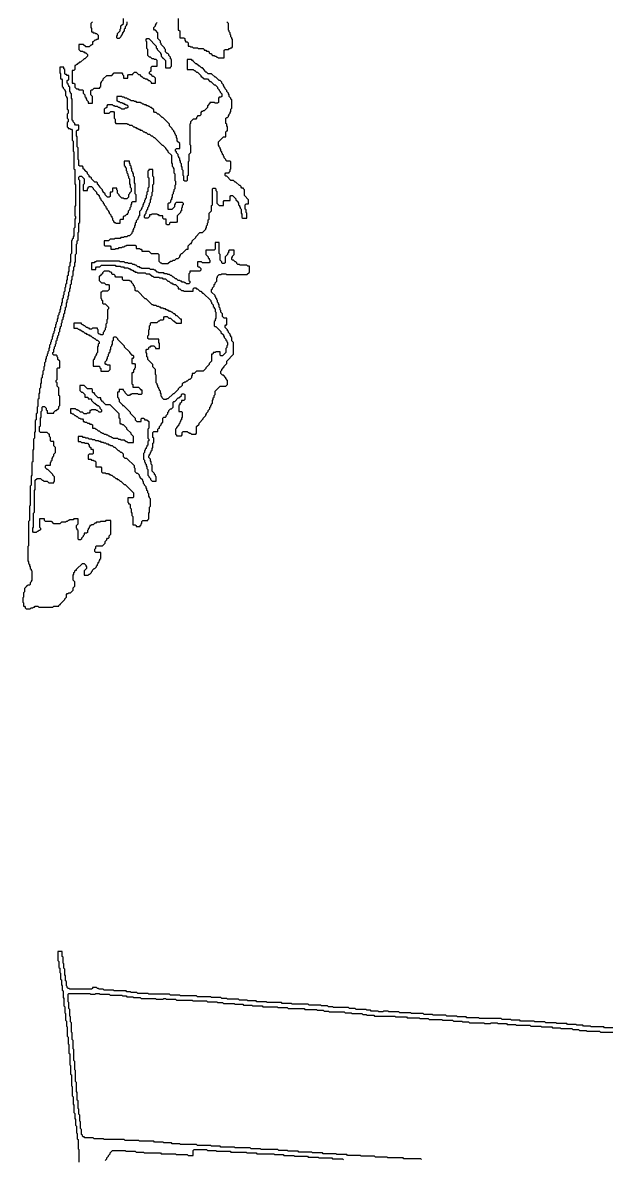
# Model space of a CAD drawing. Header units: metres. Extents: x 0 to 100, y 0 to 127.
# Drawn here: x 65.23 to 82.6, y 49.86 to 83.7 of the extents above; entities that cross this region are included whole.
import ezdxf

# ---------------------------------------------------------------- set-up
doc = ezdxf.new("R2010")
doc.units = ezdxf.units.M

msp = doc.modelspace()

# ---------------------------------------------------------------- linework, layer by layer
for points in [[(67.3, 83.725), (67.25, 83.675), (67.25, 83.55), (67.275, 83.525), (67.275, 83.425), (67.3, 83.425), (67.325, 83.4), (67.375, 83.4), (67.4, 83.375), (67.425, 83.375), (67.475, 83.325), (67.475, 83.225), (67.45, 83.2), (67.425, 83.2), (67.4, 83.175), (67.375, 83.175), (67.325, 83.125), (67.3, 83.125), (67.3, 83.05), (67.275, 83.025), (67.25, 83.025), (67.2, 82.975), (67.1, 82.975), (67.025, 83.05), (66.9, 83.05), (66.9, 82.9), (66.95, 82.85), (67, 82.85), (67.025, 82.825), (67.05, 82.825), (67.075, 82.8), (67.1, 82.8), (67.15, 82.75), (67.15, 82.7), (67.075, 82.625), (67.05, 82.625), (66.95, 82.525), (66.925, 82.525), (66.85, 82.45), (66.825, 82.45), (66.8, 82.425), (66.775, 82.425), (66.775, 82.3), (66.75, 82.275), (66.7, 82.275), (66.7, 81.9), (66.75, 81.9), (66.775, 81.875), (66.775, 81.775), (66.825, 81.725), (66.875, 81.725), (66.9, 81.7), (67, 81.7), (67.025, 81.675), (67.025, 81.6), (67.075, 81.55), (67.075, 81.5), (67.1, 81.475), (67.1, 81.45), (67.125, 81.425), (67.125, 81.4), (67.175, 81.35), (67.175, 81.3), (67.3, 81.3), (67.3, 81.5), (67.25, 81.55), (67.25, 81.675), (67.275, 81.7), (67.3, 81.7), (67.35, 81.75), (67.525, 81.75), (67.525, 81.775), (67.55, 81.8), (67.55, 81.9), (67.575, 81.925), (67.575, 81.95), (67.625, 82), (67.625, 82.025), (67.725, 82.125), (67.875, 82.125), (67.95, 82.2), (68.175, 82.2), (68.2, 82.175), (68.2, 82.15), (68.225, 82.125), (68.225, 82.05), (68.35, 82.05), (68.35, 82.125), (68.375, 82.15), (68.5, 82.15), (68.5, 82.175), (68.55, 82.225), (68.6, 82.225), (68.675, 82.15), (68.7, 82.15), (68.75, 82.1), (68.775, 82.1), (68.825, 82.05), (68.85, 82.05), (68.875, 82.025), (68.925, 82.025), (68.975, 81.975), (69, 81.975), (69.05, 81.925), (69.05, 81.9), (69.175, 81.9), (69.175, 82.05), (69.125, 82.1), (69.1, 82.1), (69.05, 82.15), (69.025, 82.15), (69, 82.175), (69, 82.225), (69.025, 82.25), (69.05, 82.25), (69.05, 82.375), (69.075, 82.4), (69.225, 82.4), (69.225, 82.575), (69.2, 82.6), (69.15, 82.6), (69.125, 82.625), (69.075, 82.625), (69.025, 82.675), (69, 82.675), (68.95, 82.725), (68.95, 82.9), (68.925, 82.925), (68.925, 83.125), (68.9, 83.15), (68.9, 83.2), (68.925, 83.225), (68.975, 83.225), (69.2, 83), (69.2, 82.95), (69.225, 82.925), (69.225, 82.9), (69.325, 82.8), (69.325, 82.775), (69.35, 82.75), (69.35, 82.7), (69.375, 82.675), (69.375, 82.65), (69.4, 82.65), (69.475, 82.575), (69.475, 82.35), (69.625, 82.35), (69.625, 82.375), (69.65, 82.4), (69.65, 82.6), (69.625, 82.625), (69.625, 82.675), (69.575, 82.725), (69.575, 82.75), (69.55, 82.775), (69.525, 82.775), (69.475, 82.825), (69.475, 82.9), (69.45, 82.925), (69.45, 82.95), (69.35, 83.05), (69.35, 83.075), (69.325, 83.1), (69.325, 83.15), (69.25, 83.225), (69.25, 83.4), (69.175, 83.475), (69.15, 83.475), (69.125, 83.5), (69.125, 83.55), (69.175, 83.6), (69.175, 83.625), (69.2, 83.65), (69.2, 83.675), (69.225, 83.7)], [(68.325, 83.725), (68.325, 83.65), (68.3, 83.625), (68.3, 83.6), (68.275, 83.575), (68.275, 83.525), (68.25, 83.5), (68.25, 83.45), (68.2, 83.4), (68.2, 83.375), (68.175, 83.35), (68.175, 83.325), (68.15, 83.3), (68.15, 83.275), (68.1, 83.225), (68.05, 83.225), (68.025, 83.25), (68.025, 83.3), (68.05, 83.325), (68.05, 83.375), (68.125, 83.45), (68.125, 83.5), (68.15, 83.525), (68.15, 83.6), (68.225, 83.675), (68.225, 83.825)], [(69.85, 83.825), (69.85, 83.475), (69.875, 83.475), (69.9, 83.45), (69.9, 83.25), (70.025, 83.25), (70.05, 83.225), (70.05, 83.175), (70.075, 83.15), (70.075, 83.125), (70.125, 83.125), (70.15, 83.1), (70.15, 83), (70.2, 83), (70.225, 82.975), (70.275, 82.975), (70.3, 82.95), (70.425, 82.95), (70.45, 82.925), (70.6, 82.925), (70.625, 82.9), (70.625, 82.875), (70.675, 82.875), (70.7, 82.85), (70.75, 82.85), (70.775, 82.825), (70.775, 82.8), (70.8, 82.775), (70.825, 82.775), (70.875, 82.725), (70.925, 82.725), (70.95, 82.7), (70.975, 82.7), (71, 82.675), (71.025, 82.675), (71.05, 82.65), (71.225, 82.65), (71.225, 82.875), (71.25, 82.9), (71.35, 82.9), (71.375, 82.925), (71.4, 82.925), (71.425, 82.95), (71.45, 82.95), (71.475, 82.975), (71.475, 83.2), (71.45, 83.225), (71.45, 83.25), (71.425, 83.275), (71.425, 83.325), (71.4, 83.35), (71.4, 83.4), (71.375, 83.425), (71.375, 83.45), (71.35, 83.475), (71.35, 83.675), (71.3, 83.725)], [(83, 53.775), (82.55, 53.775), (82.525, 53.8), (82.15, 53.8), (82.125, 53.825), (81.925, 53.825), (81.9, 53.85), (81.725, 53.85), (81.7, 53.875), (81.45, 53.875), (81.425, 53.9), (81.125, 53.9), (81.1, 53.925), (80.8, 53.925), (80.775, 53.95), (80.475, 53.95), (80.45, 53.975), (80.05, 53.975), (80.025, 54), (79.775, 54), (79.75, 54.025), (79.5, 54.025), (79.475, 54.05), (78.825, 54.05), (78.8, 54.075), (78.45, 54.075), (78.425, 54.1), (78.175, 54.1), (78.15, 54.125), (77.85, 54.125), (77.825, 54.15), (77.45, 54.15), (77.425, 54.175), (77.175, 54.175), (77.15, 54.2), (76.8, 54.2), (76.775, 54.225), (76.45, 54.225), (76.425, 54.25), (76.125, 54.25), (76.1, 54.275), (75.975, 54.275), (75.95, 54.25), (75.825, 54.25), (75.8, 54.275), (75.6, 54.275), (75.575, 54.3), (75.475, 54.3), (75.45, 54.325), (75.15, 54.325), (75.125, 54.35), (74.95, 54.35), (74.925, 54.375), (74.475, 54.375), (74.45, 54.4), (74.325, 54.4), (74.3, 54.425), (74.125, 54.425), (74.1, 54.45), (73.75, 54.45), (73.725, 54.475), (73.25, 54.475), (73.225, 54.5), (72.95, 54.5), (72.925, 54.525), (72.5, 54.525), (72.475, 54.55), (72.2, 54.55), (72.175, 54.575), (71.925, 54.575), (71.9, 54.6), (71.675, 54.6), (71.65, 54.625), (71.325, 54.625), (71.3, 54.65), (71.15, 54.65), (71.125, 54.675), (70.85, 54.675), (70.825, 54.7), (70.425, 54.7), (70.4, 54.725), (69.925, 54.725), (69.9, 54.75), (69.625, 54.75), (69.6, 54.775), (68.975, 54.775), (68.95, 54.8), (68.65, 54.8), (68.625, 54.825), (68.45, 54.825), (68.425, 54.85), (68.325, 54.85), (68.3, 54.875), (67.95, 54.875), (67.925, 54.9), (67.65, 54.9), (67.625, 54.925), (67.5, 54.925), (67.475, 54.95), (67.45, 54.95), (67.425, 54.975), (67.3, 54.975), (67.3, 54.95), (67.275, 54.925), (66.625, 54.925), (66.6, 54.95), (66.575, 54.95), (66.55, 54.975), (66.55, 55), (66.525, 55.025), (66.525, 55.15), (66.5, 55.175), (66.5, 55.325), (66.475, 55.35), (66.475, 55.525), (66.45, 55.55), (66.45, 55.675), (66.425, 55.7), (66.425, 55.875), (66.4, 55.9), (66.4, 56.05), (66.275, 56.05), (66.275, 55.775), (66.3, 55.75), (66.3, 55.575), (66.325, 55.55), (66.325, 55.425), (66.35, 55.4), (66.35, 55.225), (66.375, 55.2), (66.375, 55.05), (66.4, 55.025), (66.4, 54.9), (66.425, 54.875), (66.425, 54.675), (66.45, 54.65), (66.45, 54.425), (66.475, 54.4), (66.475, 54.225), (66.5, 54.2), (66.5, 54), (66.525, 53.975), (66.525, 53.825), (66.55, 53.8), (66.55, 53.525), (66.575, 53.5), (66.575, 53.3), (66.6, 53.275), (66.6, 53.025), (66.625, 53), (66.625, 52.675), (66.65, 52.65), (66.65, 52.4), (66.675, 52.375), (66.675, 52.05), (66.7, 52.025), (66.7, 51.75), (66.725, 51.725), (66.725, 51.5), (66.75, 51.475), (66.75, 51.25), (66.775, 51.225), (66.775, 51.075), (66.8, 51.05), (66.8, 50.875), (66.825, 50.85), (66.825, 50.65), (66.85, 50.625), (66.85, 50.475), (66.875, 50.45), (66.875, 50.175), (66.9, 50.15), (66.9, 49.775)], [(77.1, 49.85), (77.075, 49.875), (76.575, 49.875), (76.55, 49.9), (76.1, 49.9), (76.075, 49.925), (75.725, 49.925), (75.7, 49.95), (75.3, 49.95), (75.275, 49.975), (74.9, 49.975), (74.875, 50), (74.575, 50), (74.55, 50.025), (74.175, 50.025), (74.15, 50.05), (73.85, 50.05), (73.825, 50.075), (73.45, 50.075), (73.425, 50.1), (73.125, 50.1), (73.1, 50.125), (72.85, 50.125), (72.825, 50.15), (72.325, 50.15), (72.3, 50.175), (72.025, 50.175), (72, 50.2), (71.55, 50.2), (71.525, 50.225), (71.125, 50.225), (71.1, 50.25), (70.85, 50.25), (70.825, 50.275), (70.425, 50.275), (70.4, 50.3), (69.925, 50.3), (69.9, 50.325), (69.675, 50.325), (69.65, 50.35), (69.425, 50.35), (69.4, 50.375), (69.15, 50.375), (69.125, 50.4), (68.7, 50.4), (68.675, 50.425), (68.275, 50.425), (68.25, 50.45), (67.65, 50.45), (67.625, 50.475), (67.35, 50.475), (67.325, 50.5), (67.075, 50.5), (67.05, 50.525), (67.025, 50.525), (67, 50.55), (67, 50.575), (66.975, 50.6), (66.975, 50.75), (66.95, 50.775), (66.95, 50.975), (66.925, 51), (66.925, 51.175), (66.9, 51.2), (66.9, 51.35), (66.875, 51.375), (66.875, 51.6), (66.85, 51.625), (66.85, 51.85), (66.825, 51.875), (66.825, 52.15), (66.8, 52.175), (66.8, 52.5), (66.775, 52.525), (66.775, 52.775), (66.75, 52.8), (66.75, 53.125), (66.725, 53.15), (66.725, 53.4), (66.7, 53.425), (66.7, 53.625), (66.675, 53.65), (66.675, 53.925), (66.65, 53.95), (66.65, 54.1), (66.625, 54.125), (66.625, 54.325), (66.6, 54.35), (66.6, 54.525), (66.575, 54.55), (66.575, 54.775), (66.6, 54.8), (67.225, 54.8), (67.25, 54.775), (67.375, 54.775), (67.4, 54.8), (67.5, 54.8), (67.525, 54.775), (67.8, 54.775), (67.825, 54.75), (68.175, 54.75), (68.2, 54.725), (68.3, 54.725), (68.325, 54.7), (68.5, 54.7), (68.525, 54.675), (68.725, 54.675), (68.75, 54.65), (69.175, 54.65), (69.2, 54.625), (69.4, 54.625), (69.425, 54.65), (69.475, 54.65), (69.5, 54.625), (69.775, 54.625), (69.8, 54.6), (70.275, 54.6), (70.3, 54.575), (70.7, 54.575), (70.725, 54.55), (71, 54.55), (71.025, 54.525), (71.175, 54.525), (71.2, 54.5), (71.525, 54.5), (71.55, 54.475), (71.775, 54.475), (71.8, 54.45), (72.05, 54.45), (72.075, 54.425), (72.35, 54.425), (72.375, 54.4), (72.8, 54.4), (72.825, 54.375), (73.1, 54.375), (73.125, 54.35), (73.6, 54.35), (73.625, 54.325), (73.975, 54.325), (74, 54.3), (74.175, 54.3), (74.2, 54.275), (74.325, 54.275), (74.35, 54.25), (74.8, 54.25), (74.825, 54.225), (75, 54.225), (75.025, 54.2), (75.325, 54.2), (75.35, 54.175), (75.45, 54.175), (75.475, 54.15), (75.675, 54.15), (75.7, 54.125), (76.3, 54.125), (76.325, 54.1), (76.65, 54.1), (76.675, 54.075), (77.025, 54.075), (77.05, 54.05), (77.3, 54.05), (77.325, 54.025), (77.7, 54.025), (77.725, 54), (78.025, 54), (78.05, 53.975), (78.3, 53.975), (78.325, 53.95), (78.5, 53.95), (78.525, 53.925), (78.95, 53.925), (78.975, 53.9), (79.15, 53.9), (79.175, 53.925), (79.35, 53.925), (79.375, 53.9), (79.625, 53.9), (79.65, 53.875), (79.9, 53.875), (79.925, 53.85), (80.325, 53.85), (80.35, 53.825), (80.65, 53.825), (80.675, 53.8), (80.975, 53.8), (81, 53.775), (81.225, 53.775), (81.25, 53.75), (81.575, 53.75), (81.6, 53.725), (81.775, 53.725), (81.8, 53.7), (82, 53.7), (82.025, 53.675), (82.4, 53.675), (82.425, 53.65), (82.875, 53.65)], [(67.675, 49.825), (67.725, 49.875), (67.725, 49.9), (67.775, 49.95), (67.775, 49.975), (67.825, 50.025), (67.825, 50.05), (67.9, 50.125), (68.275, 50.125), (68.3, 50.1), (68.575, 50.1), (68.6, 50.075), (68.825, 50.075), (68.85, 50.05), (69.325, 50.05), (69.35, 50.025), (69.775, 50.025), (69.8, 50), (70.125, 50), (70.15, 49.975), (70.3, 49.975), (70.3, 50.125), (70.325, 50.15), (70.7, 50.15), (70.725, 50.125), (70.975, 50.125), (71, 50.1), (71.4, 50.1), (71.425, 50.075), (71.875, 50.075), (71.9, 50.05), (72.175, 50.05), (72.2, 50.025), (72.7, 50.025), (72.725, 50), (72.975, 50), (73, 49.975), (73.3, 49.975), (73.325, 49.95), (73.7, 49.95), (73.725, 49.925), (74.025, 49.925), (74.05, 49.9), (74.425, 49.9), (74.45, 49.875), (74.75, 49.875), (74.775, 49.85)]]:
    msp.add_lwpolyline(points)
for points in [[(70.125, 82.6), (70.125, 82.3), (70.3, 82.3), (70.325, 82.275), (70.35, 82.275), (70.4, 82.225), (70.425, 82.225), (70.525, 82.125), (70.525, 82.1), (70.55, 82.1), (70.625, 82.025), (70.725, 82.025), (70.8, 81.95), (70.825, 81.95), (70.925, 81.85), (70.95, 81.85), (71.025, 81.775), (71.025, 81.75), (71.075, 81.7), (71.075, 81.675), (71.1, 81.65), (71.1, 81.625), (71.15, 81.575), (71.15, 81.5), (71.125, 81.475), (71.075, 81.475), (71.05, 81.45), (71.05, 81.325), (71.025, 81.3), (70.95, 81.3), (70.925, 81.325), (70.8, 81.325), (70.8, 81.3), (70.725, 81.225), (70.725, 81.175), (70.625, 81.075), (70.6, 81.075), (70.575, 81.05), (70.55, 81.05), (70.525, 81.025), (70.525, 80.95), (70.5, 80.925), (70.425, 80.925), (70.425, 80.9), (70.4, 80.875), (70.4, 80.85), (70.375, 80.825), (70.3, 80.825), (70.225, 80.75), (70.225, 80.7), (70.2, 80.675), (70.2, 80.075), (70.225, 80.05), (70.225, 79.825), (70.175, 79.775), (70.175, 79.575), (70.15, 79.55), (70.15, 79.15), (70.125, 79.125), (70.125, 79), (70.1, 78.975), (70.05, 78.975), (70.025, 79), (70.025, 79.125), (70, 79.15), (70, 79.3), (69.975, 79.325), (69.975, 79.4), (69.95, 79.425), (69.95, 79.5), (69.925, 79.525), (69.925, 79.575), (69.9, 79.6), (69.9, 79.65), (69.875, 79.675), (69.875, 79.7), (69.85, 79.725), (69.85, 79.775), (69.8, 79.825), (69.8, 79.85), (69.775, 79.875), (69.775, 79.925), (69.8, 79.95), (69.9, 79.95), (69.9, 80.1), (69.825, 80.175), (69.825, 80.25), (69.8, 80.275), (69.8, 80.325), (69.775, 80.35), (69.775, 80.375), (69.75, 80.4), (69.75, 80.425), (69.725, 80.45), (69.725, 80.475), (69.675, 80.525), (69.675, 80.55), (69.6, 80.625), (69.6, 80.675), (69.4, 80.875), (69.375, 80.875), (69.275, 80.975), (69.25, 80.975), (69.2, 81.025), (69.15, 81.025), (69.125, 81.05), (69.125, 81.1), (69.05, 81.175), (69.025, 81.175), (69, 81.2), (68.975, 81.2), (68.95, 81.225), (68.925, 81.225), (68.9, 81.25), (68.85, 81.25), (68.825, 81.275), (68.8, 81.275), (68.775, 81.3), (68.75, 81.3), (68.725, 81.325), (68.625, 81.325), (68.6, 81.35), (68.55, 81.35), (68.525, 81.375), (68.45, 81.375), (68.425, 81.4), (68.4, 81.4), (68.375, 81.425), (68.35, 81.425), (68.325, 81.45), (68.275, 81.45), (68.25, 81.475), (68.2, 81.475), (68.175, 81.5), (68.025, 81.5), (68.025, 81.375), (68.05, 81.375), (68.075, 81.35), (68.1, 81.35), (68.125, 81.325), (68.175, 81.325), (68.2, 81.3), (68.225, 81.3), (68.25, 81.275), (68.275, 81.275), (68.3, 81.25), (68.325, 81.25), (68.35, 81.225), (68.35, 81.175), (68.325, 81.15), (68.275, 81.15), (68.25, 81.125), (68.175, 81.125), (68.15, 81.15), (68.125, 81.15), (68.1, 81.175), (68.075, 81.175), (68.05, 81.2), (67.975, 81.2), (67.95, 81.225), (67.925, 81.225), (67.9, 81.25), (67.75, 81.25), (67.725, 81.225), (67.725, 81.175), (67.7, 81.15), (67.675, 81.15), (67.65, 81.125), (67.65, 81), (67.8, 81), (67.85, 81.05), (67.925, 81.05), (67.95, 81.025), (67.95, 80.85), (67.975, 80.825), (67.975, 80.725), (68, 80.7), (68.325, 80.7), (68.35, 80.675), (68.375, 80.675), (68.4, 80.65), (68.475, 80.65), (68.525, 80.6), (68.55, 80.6), (68.575, 80.575), (68.6, 80.575), (68.625, 80.55), (68.65, 80.55), (68.675, 80.525), (68.7, 80.525), (68.725, 80.5), (68.775, 80.5), (68.825, 80.45), (68.85, 80.45), (68.875, 80.425), (68.9, 80.425), (68.95, 80.375), (69, 80.375), (69.05, 80.325), (69.075, 80.325), (69.125, 80.275), (69.15, 80.275), (69.375, 80.05), (69.4, 80.05), (69.475, 79.975), (69.475, 79.95), (69.55, 79.875), (69.55, 79.85), (69.65, 79.75), (69.65, 79.525), (69.675, 79.5), (69.675, 79.425), (69.7, 79.4), (69.7, 79.375), (69.725, 79.35), (69.725, 79.225), (69.75, 79.2), (69.75, 79), (69.775, 78.975), (69.775, 78.875), (69.75, 78.85), (69.75, 78.75), (69.725, 78.725), (69.725, 78.675), (69.7, 78.65), (69.7, 78.6), (69.675, 78.575), (69.675, 78.5), (69.65, 78.475), (69.65, 78.425), (69.625, 78.4), (69.625, 78.35), (69.6, 78.325), (69.575, 78.325), (69.55, 78.3), (69.55, 78.15), (69.675, 78.15), (69.75, 78.225), (69.75, 78.275), (69.775, 78.3), (69.775, 78.325), (69.8, 78.35), (69.975, 78.35), (70, 78.325), (70, 78.275), (69.975, 78.25), (69.975, 78.2), (69.95, 78.175), (69.95, 78.1), (69.925, 78.075), (69.925, 78.05), (69.825, 77.95), (69.825, 77.775), (69.8, 77.75), (69.625, 77.75), (69.6, 77.725), (69.6, 77.7), (69.575, 77.675), (69.525, 77.675), (69.5, 77.7), (69.5, 77.85), (69.425, 77.85), (69.4, 77.875), (69.4, 77.95), (69.3, 77.95), (69.275, 77.975), (69.25, 77.975), (69.225, 78), (69.075, 78), (69.05, 77.975), (69, 77.975), (69, 77.925), (68.95, 77.875), (68.875, 77.875), (68.85, 77.9), (68.85, 77.95), (68.875, 77.975), (68.875, 78), (68.9, 78.025), (68.9, 78.075), (68.925, 78.1), (68.925, 78.125), (68.95, 78.15), (68.95, 78.2), (68.975, 78.225), (68.975, 78.25), (69, 78.275), (69, 78.325), (69.025, 78.35), (69.025, 78.425), (69.05, 78.45), (69.05, 78.525), (69.075, 78.55), (69.075, 78.65), (69.1, 78.675), (69.1, 78.875), (69.125, 78.9), (69.125, 79.1), (69.1, 79.125), (69.1, 79.325), (68.975, 79.325), (68.975, 79.3), (68.95, 79.275), (68.95, 79.1), (68.975, 79.075), (68.975, 78.8), (68.95, 78.775), (68.95, 78.675), (68.925, 78.65), (68.925, 78.575), (68.9, 78.55), (68.9, 78.475), (68.875, 78.45), (68.875, 78.425), (68.85, 78.4), (68.85, 78.35), (68.825, 78.325), (68.825, 78.3), (68.8, 78.275), (68.8, 78.225), (68.775, 78.2), (68.775, 78.175), (68.75, 78.15), (68.75, 78.125), (68.7, 78.075), (68.7, 77.95), (68.675, 77.925), (68.675, 77.9), (68.65, 77.875), (68.65, 77.85), (68.6, 77.8), (68.6, 77.75), (68.575, 77.725), (68.575, 77.675), (68.55, 77.65), (68.55, 77.6), (68.525, 77.575), (68.525, 77.55), (68.5, 77.525), (68.5, 77.475), (68.475, 77.45), (68.475, 77.425), (68.4, 77.35), (68.35, 77.35), (68.325, 77.325), (68.25, 77.325), (68.225, 77.3), (68.15, 77.3), (68.125, 77.275), (67.975, 77.275), (67.95, 77.25), (67.825, 77.25), (67.775, 77.2), (67.65, 77.2), (67.65, 77.075), (67.675, 77.05), (67.825, 77.05), (67.85, 77.025), (67.85, 76.95), (67.975, 76.95), (68, 76.975), (68.075, 76.975), (68.1, 77), (68.175, 77), (68.2, 77.025), (68.25, 77.025), (68.275, 77.05), (68.3, 77.05), (68.325, 77.075), (68.575, 77.075), (68.6, 77.05), (68.6, 76.975), (68.7, 76.975), (68.725, 76.95), (68.75, 76.95), (68.775, 76.925), (68.775, 76.9), (68.975, 76.9), (69.05, 76.825), (69.25, 76.825), (69.275, 76.8), (69.275, 76.6), (69.325, 76.55), (69.35, 76.55), (69.375, 76.525), (69.55, 76.525), (69.625, 76.6), (69.675, 76.6), (69.7, 76.625), (69.75, 76.625), (69.8, 76.675), (69.85, 76.675), (69.9, 76.725), (69.9, 76.75), (69.925, 76.775), (69.925, 76.8), (69.95, 76.825), (69.975, 76.825), (70.1, 76.95), (70.15, 76.95), (70.15, 77.05), (70.225, 77.125), (70.25, 77.125), (70.25, 77.15), (70.275, 77.175), (70.275, 77.2), (70.375, 77.3), (70.375, 77.325), (70.5, 77.45), (70.575, 77.45), (70.675, 77.55), (70.675, 77.575), (70.7, 77.6), (70.7, 77.65), (70.725, 77.675), (70.725, 77.725), (70.75, 77.75), (70.75, 77.825), (70.775, 77.85), (70.775, 78.025), (70.85, 78.1), (70.85, 78.25), (70.875, 78.275), (70.875, 78.75), (70.9, 78.775), (70.95, 78.775), (70.975, 78.75), (70.975, 78.7), (71, 78.675), (71, 78.325), (71.075, 78.25), (71.2, 78.25), (71.2, 78.375), (71.225, 78.4), (71.4, 78.4), (71.4, 78.525), (71.425, 78.55), (71.475, 78.55), (71.575, 78.45), (71.575, 78.425), (71.625, 78.375), (71.625, 78.35), (71.65, 78.325), (71.65, 78.275), (71.675, 78.25), (71.675, 78.225), (71.7, 78.2), (71.7, 78.175), (71.725, 78.15), (71.725, 78.025), (71.75, 78), (71.75, 77.9), (71.775, 77.875), (71.9, 77.875), (71.9, 78.025), (71.875, 78.05), (71.875, 78.125), (71.85, 78.15), (71.85, 78.275), (71.875, 78.3), (71.95, 78.3), (71.95, 78.425), (71.825, 78.55), (71.825, 78.725), (71.8, 78.75), (71.8, 78.775), (71.75, 78.775), (71.725, 78.8), (71.725, 78.825), (71.7, 78.85), (71.675, 78.85), (71.575, 78.95), (71.55, 78.95), (71.5, 79), (71.425, 79), (71.3, 79.125), (71.275, 79.125), (71.25, 79.15), (71.25, 79.2), (71.275, 79.225), (71.375, 79.225), (71.375, 79.25), (71.4, 79.275), (71.4, 79.325), (71.425, 79.35), (71.425, 79.55), (71.4, 79.575), (71.3, 79.575), (71.275, 79.6), (71.275, 79.625), (71.225, 79.675), (71.225, 79.7), (71.2, 79.725), (71.2, 79.75), (71.175, 79.775), (71.175, 79.8), (71.15, 79.825), (71.15, 79.85), (71.125, 79.875), (71.125, 79.925), (71.1, 79.95), (71.1, 79.975), (71.075, 80), (71.075, 80.025), (71.05, 80.05), (71.05, 80.15), (71.2, 80.3), (71.275, 80.3), (71.275, 80.45), (71.3, 80.475), (71.325, 80.475), (71.325, 80.6), (71.3, 80.625), (71.3, 80.675), (71.275, 80.7), (71.275, 80.85), (71.3, 80.875), (71.325, 80.875), (71.35, 80.9), (71.35, 80.925), (71.375, 80.95), (71.375, 80.975), (71.4, 81), (71.4, 81.025), (71.425, 81.05), (71.425, 81.125), (71.45, 81.15), (71.45, 81.4), (71.425, 81.425), (71.425, 81.45), (71.375, 81.5), (71.375, 81.55), (71.35, 81.575), (71.35, 81.6), (71.3, 81.65), (71.3, 81.675), (71.25, 81.725), (71.25, 81.75), (71.225, 81.775), (71.225, 81.8), (71.2, 81.825), (71.2, 81.85), (71.15, 81.9), (71.15, 81.925), (71.1, 81.975), (71.075, 81.975), (70.975, 82.075), (70.95, 82.075), (70.85, 82.175), (70.75, 82.175), (70.7, 82.225), (70.675, 82.225), (70.65, 82.25), (70.65, 82.275), (70.575, 82.35), (70.55, 82.35), (70.5, 82.4), (70.475, 82.4), (70.4, 82.475), (70.375, 82.475), (70.3, 82.55), (70.3, 82.575), (70.275, 82.575), (70.25, 82.6)], [(66.325, 82.375), (66.325, 82.2), (66.35, 82.175), (66.35, 82.025), (66.375, 82.025), (66.4, 82), (66.4, 81.8), (66.425, 81.775), (66.425, 81.75), (66.475, 81.7), (66.475, 81.675), (66.5, 81.65), (66.5, 81.525), (66.525, 81.5), (66.525, 81.475), (66.55, 81.45), (66.55, 81.125), (66.575, 81.1), (66.575, 81), (66.55, 80.975), (66.55, 80.85), (66.575, 80.825), (66.575, 80.75), (66.55, 80.725), (66.55, 80.6), (66.575, 80.575), (66.575, 80.55), (66.625, 80.55), (66.65, 80.525), (66.675, 80.525), (66.7, 80.5), (66.7, 80.2), (66.725, 80.175), (66.725, 79.875), (66.75, 79.85), (66.75, 79.35), (66.775, 79.325), (66.775, 78.9), (66.8, 78.875), (66.8, 78.25), (66.775, 78.225), (66.775, 77.95), (66.8, 77.925), (66.8, 77.875), (66.775, 77.85), (66.775, 77.6), (66.75, 77.575), (66.75, 77.35), (66.725, 77.325), (66.725, 77.275), (66.7, 77.25), (66.7, 77.225), (66.675, 77.2), (66.675, 76.825), (66.65, 76.8), (66.65, 76.575), (66.625, 76.55), (66.625, 76.45), (66.6, 76.425), (66.6, 76.3), (66.575, 76.275), (66.575, 76.175), (66.55, 76.15), (66.55, 76.05), (66.525, 76.025), (66.525, 75.925), (66.5, 75.9), (66.5, 75.825), (66.475, 75.8), (66.475, 75.7), (66.45, 75.675), (66.45, 75.6), (66.425, 75.575), (66.425, 75.5), (66.4, 75.475), (66.4, 75.375), (66.375, 75.35), (66.375, 75.275), (66.35, 75.25), (66.35, 75.175), (66.325, 75.15), (66.325, 75.075), (66.3, 75.05), (66.3, 75), (66.275, 74.975), (66.275, 74.9), (66.25, 74.875), (66.25, 74.8), (66.225, 74.775), (66.225, 74.725), (66.2, 74.7), (66.2, 74.625), (66.175, 74.6), (66.175, 74.525), (66.15, 74.5), (66.15, 74.45), (66.125, 74.425), (66.125, 74.375), (66.1, 74.35), (66.1, 74.275), (66.075, 74.25), (66.075, 74.2), (66.05, 74.175), (66.05, 74.125), (66.025, 74.1), (66.025, 74.025), (66, 74), (66, 73.925), (65.975, 73.9), (65.975, 73.85), (65.95, 73.825), (65.95, 73.775), (65.925, 73.75), (65.925, 73.7), (65.9, 73.675), (65.9, 73.6), (65.875, 73.575), (65.875, 73.475), (65.85, 73.45), (65.85, 73.35), (65.825, 73.325), (65.825, 73.225), (65.8, 73.2), (65.8, 73.125), (65.775, 73.1), (65.775, 72.975), (65.75, 72.95), (65.75, 72.825), (65.725, 72.8), (65.725, 72.675), (65.7, 72.65), (65.7, 72.5), (65.675, 72.475), (65.675, 72.275), (65.65, 72.25), (65.65, 72.075), (65.625, 72.05), (65.625, 71.875), (65.6, 71.85), (65.6, 71.525), (65.575, 71.5), (65.575, 71.325), (65.55, 71.3), (65.55, 71), (65.525, 70.975), (65.525, 70.625), (65.5, 70.6), (65.5, 70.225), (65.475, 70.2), (65.475, 69.925), (65.45, 69.9), (65.45, 69.325), (65.425, 69.3), (65.425, 68.875), (65.4, 68.85), (65.4, 68.125), (65.375, 68.1), (65.375, 67.675), (65.4, 67.65), (65.4, 67.6), (65.425, 67.575), (65.425, 67.525), (65.45, 67.5), (65.45, 67.45), (65.475, 67.425), (65.475, 67.4), (65.5, 67.375), (65.5, 67.1), (65.475, 67.075), (65.475, 67.05), (65.45, 67.025), (65.45, 66.975), (65.425, 66.95), (65.375, 66.95), (65.35, 66.925), (65.325, 66.925), (65.325, 66.9), (65.275, 66.85), (65.275, 66.75), (65.25, 66.725), (65.25, 66.6), (65.225, 66.575), (65.225, 66.45), (65.25, 66.425), (65.25, 66.325), (65.275, 66.325), (65.3, 66.3), (65.3, 66.275), (65.325, 66.25), (65.45, 66.25), (65.475, 66.275), (65.525, 66.275), (65.55, 66.3), (65.575, 66.3), (65.6, 66.325), (65.675, 66.325), (65.7, 66.3), (66.125, 66.3), (66.15, 66.325), (66.3, 66.325), (66.3, 66.35), (66.325, 66.375), (66.35, 66.375), (66.35, 66.4), (66.475, 66.525), (66.475, 66.55), (66.525, 66.6), (66.525, 66.675), (66.55, 66.7), (66.575, 66.7), (66.6, 66.725), (66.65, 66.725), (66.725, 66.8), (66.725, 66.875), (66.775, 66.925), (66.775, 67.05), (66.725, 67.1), (66.725, 67.25), (66.75, 67.275), (66.75, 67.325), (66.775, 67.35), (66.775, 67.375), (66.8, 67.4), (66.825, 67.4), (66.825, 67.425), (67, 67.6), (67.05, 67.6), (67.1, 67.55), (67.1, 67.525), (67.125, 67.5), (67.125, 67.45), (67.05, 67.375), (67.05, 67.25), (67.175, 67.25), (67.2, 67.275), (67.225, 67.275), (67.275, 67.325), (67.275, 67.35), (67.3, 67.375), (67.3, 67.4), (67.35, 67.45), (67.375, 67.45), (67.425, 67.5), (67.425, 67.525), (67.45, 67.55), (67.45, 67.575), (67.475, 67.6), (67.475, 67.625), (67.5, 67.65), (67.5, 67.675), (67.525, 67.7), (67.525, 67.725), (67.55, 67.75), (67.55, 67.925), (67.4, 67.925), (67.375, 67.95), (67.375, 68.025), (67.4, 68.05), (67.4, 68.1), (67.425, 68.125), (67.6, 68.125), (67.675, 68.2), (67.675, 68.25), (67.725, 68.3), (67.725, 68.325), (67.75, 68.35), (67.775, 68.35), (67.8, 68.375), (67.8, 68.425), (67.85, 68.475), (67.85, 68.875), (67.7, 68.875), (67.675, 68.85), (67.55, 68.85), (67.525, 68.825), (67.425, 68.825), (67.4, 68.8), (67.375, 68.8), (67.325, 68.75), (67.275, 68.75), (67.25, 68.725), (67.225, 68.725), (67.225, 68.7), (67.2, 68.675), (67.2, 68.65), (67.175, 68.625), (67.175, 68.6), (67.15, 68.575), (67.15, 68.525), (67.125, 68.5), (67.05, 68.5), (67.05, 68.45), (67.025, 68.425), (67.025, 68.4), (66.975, 68.35), (66.975, 68.325), (66.95, 68.3), (66.9, 68.3), (66.875, 68.325), (66.875, 68.575), (66.85, 68.6), (66.85, 68.625), (66.825, 68.65), (66.825, 68.725), (66.875, 68.775), (66.875, 68.925), (66.75, 68.925), (66.725, 68.9), (66.625, 68.9), (66.6, 68.875), (66.575, 68.875), (66.55, 68.85), (66.525, 68.85), (66.5, 68.825), (66.375, 68.825), (66.325, 68.775), (66.15, 68.775), (66.125, 68.8), (66.125, 68.825), (66.1, 68.825), (66.075, 68.85), (65.9, 68.85), (65.875, 68.875), (65.875, 68.925), (65.725, 68.925), (65.725, 68.675), (65.75, 68.65), (65.75, 68.6), (65.725, 68.575), (65.7, 68.575), (65.675, 68.55), (65.65, 68.55), (65.625, 68.525), (65.55, 68.525), (65.525, 68.55), (65.525, 68.65), (65.55, 68.675), (65.55, 69.1), (65.575, 69.125), (65.575, 69.775), (65.6, 69.8), (65.6, 70.075), (65.65, 70.125), (65.75, 70.125), (65.8, 70.075), (65.825, 70.075), (65.85, 70.05), (65.95, 70.05), (66, 70), (66.15, 70), (66.15, 70.025), (66.175, 70.05), (66.175, 70.175), (66.125, 70.225), (66.125, 70.25), (65.975, 70.4), (65.95, 70.4), (65.9, 70.45), (65.9, 70.5), (65.925, 70.525), (66.05, 70.525), (66.05, 70.6), (66.075, 70.625), (66.075, 70.65), (66.1, 70.675), (66.1, 70.725), (66.125, 70.75), (66.125, 70.775), (66.15, 70.8), (66.15, 70.85), (66.2, 70.9), (66.2, 71.05), (66.15, 71.1), (66.15, 71.225), (66.075, 71.225), (66.05, 71.25), (66.05, 71.35), (66.025, 71.375), (66.025, 71.45), (66, 71.45), (65.95, 71.5), (65.75, 71.5), (65.725, 71.525), (65.725, 71.675), (65.75, 71.7), (65.75, 71.925), (65.775, 71.95), (65.775, 72.125), (65.8, 72.15), (65.8, 72.25), (65.825, 72.275), (65.875, 72.275), (65.925, 72.225), (65.925, 72.175), (65.95, 72.15), (65.95, 72.075), (66.15, 72.075), (66.15, 72.1), (66.2, 72.15), (66.225, 72.15), (66.3, 72.225), (66.3, 72.275), (66.325, 72.3), (66.325, 72.575), (66.3, 72.6), (66.3, 72.825), (66.25, 72.875), (66.25, 72.975), (66.225, 73), (66.225, 73.05), (66.25, 73.075), (66.25, 73.4), (66.275, 73.425), (66.325, 73.425), (66.325, 73.625), (66.275, 73.675), (66.275, 73.725), (66.25, 73.75), (66.25, 73.775), (66.225, 73.8), (66.15, 73.8), (66.125, 73.825), (66.125, 73.875), (66.15, 73.9), (66.15, 73.975), (66.175, 74), (66.175, 74.05), (66.2, 74.075), (66.2, 74.125), (66.225, 74.15), (66.225, 74.225), (66.25, 74.25), (66.25, 74.3), (66.275, 74.325), (66.275, 74.375), (66.3, 74.4), (66.3, 74.475), (66.325, 74.5), (66.325, 74.575), (66.35, 74.6), (66.35, 74.65), (66.375, 74.675), (66.375, 74.75), (66.4, 74.775), (66.4, 74.85), (66.425, 74.875), (66.425, 74.925), (66.45, 74.95), (66.45, 75.025), (66.475, 75.05), (66.475, 75.125), (66.5, 75.15), (66.5, 75.225), (66.525, 75.25), (66.525, 75.35), (66.55, 75.375), (66.55, 75.45), (66.575, 75.475), (66.575, 75.55), (66.6, 75.575), (66.6, 75.675), (66.625, 75.7), (66.625, 75.775), (66.65, 75.8), (66.65, 75.9), (66.675, 75.925), (66.675, 76.025), (66.7, 76.05), (66.7, 76.15), (66.725, 76.175), (66.725, 76.3), (66.75, 76.325), (66.75, 76.425), (66.775, 76.45), (66.775, 76.55), (66.8, 76.575), (66.8, 76.8), (66.825, 76.825), (66.825, 77.1), (66.85, 77.125), (66.85, 77.2), (66.875, 77.225), (66.875, 77.45), (66.9, 77.475), (66.9, 77.725), (66.925, 77.75), (66.925, 79), (66.9, 79.025), (66.9, 79.1), (66.925, 79.125), (66.975, 79.125), (67.05, 79.05), (67.05, 78.9), (67.025, 78.875), (67.025, 78.7), (67.15, 78.7), (67.15, 78.75), (67.175, 78.775), (67.175, 78.8), (67.2, 78.825), (67.275, 78.825), (67.325, 78.775), (67.325, 78.75), (67.425, 78.65), (67.425, 78.625), (67.5, 78.55), (67.5, 78.525), (67.525, 78.5), (67.525, 78.475), (67.55, 78.45), (67.55, 78.425), (67.625, 78.35), (67.625, 78.325), (67.65, 78.3), (67.65, 78.275), (67.7, 78.225), (67.7, 78.2), (67.725, 78.175), (67.725, 78.15), (67.775, 78.1), (67.775, 78.075), (67.8, 78.05), (67.8, 78.025), (67.85, 77.975), (67.85, 77.95), (67.875, 77.925), (67.875, 77.9), (67.9, 77.875), (67.9, 77.825), (67.925, 77.8), (67.925, 77.775), (67.95, 77.75), (67.975, 77.75), (68, 77.725), (68.125, 77.725), (68.125, 77.825), (68.15, 77.85), (68.225, 77.85), (68.225, 77.925), (68.25, 77.95), (68.275, 77.95), (68.325, 78), (68.35, 78), (68.35, 78.025), (68.375, 78.05), (68.375, 78.1), (68.425, 78.15), (68.425, 78.2), (68.45, 78.225), (68.45, 78.275), (68.475, 78.3), (68.475, 78.35), (68.5, 78.375), (68.6, 78.375), (68.6, 78.575), (68.575, 78.6), (68.575, 78.9), (68.55, 78.925), (68.55, 79.1), (68.525, 79.125), (68.525, 79.2), (68.5, 79.225), (68.5, 79.25), (68.475, 79.275), (68.475, 79.35), (68.45, 79.375), (68.45, 79.425), (68.425, 79.45), (68.425, 79.5), (68.4, 79.525), (68.4, 79.575), (68.25, 79.575), (68.25, 79.45), (68.275, 79.425), (68.275, 79.4), (68.3, 79.375), (68.3, 79.3), (68.325, 79.275), (68.325, 79.225), (68.35, 79.2), (68.35, 79.15), (68.375, 79.125), (68.375, 79.075), (68.4, 79.05), (68.4, 78.9), (68.425, 78.875), (68.425, 78.8), (68.45, 78.775), (68.45, 78.675), (68.4, 78.625), (68.4, 78.6), (68.375, 78.575), (68.375, 78.5), (68.325, 78.45), (68.25, 78.45), (68.225, 78.475), (68.175, 78.475), (68.1, 78.55), (68.1, 78.575), (68.05, 78.625), (68.05, 78.7), (68.025, 78.725), (68.025, 78.775), (67.9, 78.775), (67.9, 78.675), (67.875, 78.65), (67.825, 78.65), (67.825, 78.525), (67.8, 78.5), (67.75, 78.5), (67.675, 78.575), (67.675, 78.6), (67.625, 78.65), (67.625, 78.675), (67.6, 78.7), (67.6, 78.725), (67.525, 78.8), (67.525, 78.825), (67.45, 78.9), (67.45, 78.925), (67.425, 78.95), (67.375, 78.95), (67.275, 79.05), (67.275, 79.075), (67.25, 79.1), (67.225, 79.1), (67.2, 79.125), (67.2, 79.15), (67.15, 79.2), (67.15, 79.225), (67.075, 79.3), (67.075, 79.325), (67.05, 79.325), (67.025, 79.35), (67.025, 79.4), (67, 79.425), (66.925, 79.425), (66.9, 79.45), (66.9, 79.6), (66.875, 79.625), (66.875, 79.975), (66.85, 80), (66.85, 80.3), (66.825, 80.325), (66.825, 80.475), (66.85, 80.5), (66.875, 80.5), (66.9, 80.525), (66.9, 80.65), (66.8, 80.65), (66.775, 80.675), (66.775, 80.7), (66.725, 80.75), (66.725, 80.775), (66.7, 80.8), (66.7, 81.425), (66.675, 81.45), (66.675, 81.575), (66.65, 81.6), (66.65, 81.625), (66.625, 81.65), (66.625, 81.775), (66.6, 81.8), (66.6, 81.825), (66.575, 81.85), (66.575, 81.875), (66.55, 81.9), (66.55, 81.975), (66.575, 82), (66.6, 82), (66.6, 82.125), (66.55, 82.125), (66.525, 82.15), (66.5, 82.15), (66.475, 82.175), (66.475, 82.3), (66.45, 82.325), (66.45, 82.375)], [(70.95, 77.15), (70.95, 76.95), (70.925, 76.925), (70.675, 76.925), (70.675, 76.8), (70.75, 76.725), (70.75, 76.7), (70.775, 76.675), (70.775, 76.65), (70.8, 76.625), (70.8, 76.575), (70.775, 76.55), (70.575, 76.55), (70.55, 76.575), (70.425, 76.575), (70.425, 76.45), (70.45, 76.425), (70.475, 76.425), (70.525, 76.375), (70.525, 76.325), (70.5, 76.3), (70.2, 76.3), (70.2, 76.25), (70.175, 76.225), (70.175, 76.025), (70.2, 76), (70.2, 75.95), (70.175, 75.925), (70.1, 75.925), (70.075, 75.95), (70.05, 75.95), (70.025, 75.975), (69.975, 75.975), (69.95, 76), (69.925, 76), (69.9, 76.025), (69.85, 76.025), (69.8, 76.075), (69.775, 76.075), (69.725, 76.125), (69.7, 76.125), (69.65, 76.175), (69.625, 76.175), (69.6, 76.2), (69.55, 76.2), (69.525, 76.225), (69.45, 76.225), (69.425, 76.25), (69.275, 76.25), (69.25, 76.275), (69.225, 76.275), (69.175, 76.325), (69.15, 76.325), (69.125, 76.35), (69.025, 76.35), (69, 76.375), (68.775, 76.375), (68.75, 76.4), (68.725, 76.4), (68.7, 76.425), (68.65, 76.425), (68.6, 76.475), (68.575, 76.475), (68.55, 76.5), (68.5, 76.5), (68.475, 76.525), (68.375, 76.525), (68.35, 76.55), (68.275, 76.55), (68.25, 76.575), (68.125, 76.575), (68.1, 76.6), (67.425, 76.6), (67.4, 76.575), (67.375, 76.575), (67.35, 76.55), (67.275, 76.55), (67.275, 76.35), (67.4, 76.35), (67.4, 76.4), (67.425, 76.425), (67.525, 76.425), (67.575, 76.475), (67.975, 76.475), (68, 76.45), (68.125, 76.45), (68.15, 76.425), (68.225, 76.425), (68.25, 76.4), (68.35, 76.4), (68.375, 76.375), (68.4, 76.375), (68.425, 76.35), (68.45, 76.35), (68.475, 76.325), (68.5, 76.325), (68.525, 76.3), (68.55, 76.3), (68.575, 76.275), (68.625, 76.275), (68.65, 76.25), (68.875, 76.25), (68.9, 76.225), (69, 76.225), (69.075, 76.15), (69.1, 76.15), (69.125, 76.125), (69.275, 76.125), (69.3, 76.1), (69.375, 76.1), (69.4, 76.075), (69.475, 76.075), (69.55, 76), (69.575, 76), (69.625, 75.95), (69.65, 75.95), (69.675, 75.925), (69.7, 75.925), (69.725, 75.9), (69.775, 75.9), (69.85, 75.825), (69.85, 75.775), (69.9, 75.775), (69.95, 75.725), (70, 75.725), (70.025, 75.7), (70.3, 75.7), (70.3, 75.775), (70.325, 75.8), (70.375, 75.8), (70.4, 75.775), (70.425, 75.775), (70.5, 75.7), (70.525, 75.7), (70.575, 75.65), (70.6, 75.65), (70.825, 75.425), (70.825, 75.4), (70.85, 75.375), (70.85, 75.35), (70.9, 75.3), (70.9, 75.25), (70.925, 75.225), (70.925, 75.2), (70.95, 75.175), (70.95, 75.1), (70.975, 75.075), (70.975, 74.9), (70.95, 74.875), (70.95, 74.825), (70.925, 74.8), (70.925, 74.675), (70.95, 74.65), (70.975, 74.65), (71.125, 74.5), (71.125, 74.475), (71.2, 74.4), (71.2, 74.375), (71.225, 74.35), (71.225, 74.325), (71.275, 74.275), (71.275, 74.25), (71.3, 74.225), (71.3, 74.2), (71.325, 74.175), (71.325, 74.1), (71.3, 74.075), (71.3, 74.025), (71.275, 74), (71.275, 73.875), (71.175, 73.775), (71.125, 73.775), (71.1, 73.8), (71.1, 73.9), (70.975, 73.9), (70.95, 73.875), (70.9, 73.875), (70.9, 73.85), (70.875, 73.825), (70.85, 73.825), (70.85, 73.625), (70.775, 73.55), (70.775, 73.525), (70.675, 73.425), (70.675, 73.4), (70.6, 73.325), (70.4, 73.325), (70.325, 73.25), (70.275, 73.25), (70.275, 73.2), (70.25, 73.175), (70.25, 73.125), (70.2, 73.075), (70.175, 73.075), (70.125, 73.025), (70.1, 73.025), (70.075, 73), (70.05, 73), (70.025, 72.975), (70, 72.975), (69.975, 72.95), (69.975, 72.9), (69.925, 72.85), (69.9, 72.85), (69.85, 72.8), (69.85, 72.775), (69.725, 72.65), (69.7, 72.65), (69.55, 72.5), (69.525, 72.5), (69.5, 72.475), (69.425, 72.475), (69.375, 72.525), (69.375, 72.55), (69.35, 72.575), (69.35, 72.65), (69.325, 72.675), (69.325, 72.725), (69.3, 72.75), (69.3, 72.775), (69.275, 72.8), (69.275, 72.825), (69.25, 72.85), (69.25, 72.9), (69.225, 72.925), (69.225, 72.95), (69.2, 72.975), (69.2, 73.2), (69.175, 73.225), (69.175, 73.375), (69.1, 73.45), (69.1, 73.525), (68.95, 73.675), (68.95, 73.725), (68.925, 73.75), (68.925, 73.85), (68.9, 73.875), (68.9, 73.95), (68.925, 73.975), (68.95, 73.975), (68.975, 74), (68.975, 74.025), (69, 74.05), (69.025, 74.05), (69.05, 74.075), (69.125, 74.075), (69.175, 74.025), (69.175, 74), (69.3, 74), (69.3, 74.15), (69.275, 74.175), (69.275, 74.275), (68.975, 74.275), (68.95, 74.3), (68.95, 74.375), (68.975, 74.4), (68.975, 74.55), (69, 74.575), (69, 74.675), (69.025, 74.7), (69.025, 74.75), (69.05, 74.775), (69.225, 74.775), (69.275, 74.825), (69.3, 74.825), (69.325, 74.85), (69.4, 74.85), (69.425, 74.875), (69.425, 74.925), (69.45, 74.95), (69.525, 74.95), (69.575, 74.9), (69.625, 74.9), (69.7, 74.825), (69.725, 74.825), (69.8, 74.75), (69.95, 74.75), (69.95, 74.875), (69.925, 74.875), (69.825, 74.975), (69.8, 74.975), (69.75, 75.025), (69.725, 75.025), (69.675, 75.075), (69.65, 75.075), (69.625, 75.1), (69.6, 75.1), (69.575, 75.125), (69.55, 75.125), (69.525, 75.15), (69.5, 75.15), (69.475, 75.175), (69.425, 75.175), (69.4, 75.2), (69.35, 75.2), (69.325, 75.225), (69.3, 75.225), (69.275, 75.25), (69.225, 75.25), (69.2, 75.275), (69.125, 75.275), (69.1, 75.3), (69.075, 75.3), (68.9, 75.475), (68.875, 75.475), (68.65, 75.7), (68.6, 75.7), (68.575, 75.725), (68.575, 75.8), (68.55, 75.825), (68.55, 75.85), (68.525, 75.875), (68.525, 75.9), (68.475, 75.95), (68.475, 75.975), (68.45, 76), (68.425, 76), (68.4, 76.025), (68.225, 76.025), (68.2, 76.05), (68.2, 76.125), (68, 76.125), (67.975, 76.15), (67.975, 76.175), (67.95, 76.2), (67.9, 76.2), (67.875, 76.225), (67.875, 76.25), (67.85, 76.275), (67.825, 76.275), (67.8, 76.3), (67.65, 76.3), (67.6, 76.25), (67.6, 76.225), (67.575, 76.2), (67.55, 76.2), (67.55, 76.175), (67.525, 76.15), (67.5, 76.15), (67.5, 76.025), (67.575, 75.95), (67.65, 75.95), (67.7, 75.9), (67.775, 75.9), (67.8, 75.875), (67.8, 75.75), (67.75, 75.7), (67.6, 75.7), (67.575, 75.675), (67.55, 75.675), (67.55, 75.5), (67.575, 75.475), (67.575, 75.45), (67.6, 75.425), (67.6, 75.35), (67.625, 75.325), (67.675, 75.325), (67.775, 75.225), (67.775, 75.175), (67.75, 75.15), (67.75, 74.875), (67.725, 74.85), (67.725, 74.75), (67.7, 74.725), (67.7, 74.625), (67.675, 74.6), (67.675, 74.55), (67.65, 74.525), (67.65, 74.5), (67.625, 74.475), (67.625, 74.425), (67.6, 74.4), (67.55, 74.4), (67.525, 74.425), (67.5, 74.425), (67.475, 74.45), (67.475, 74.55), (67.45, 74.575), (67.45, 74.6), (67.3, 74.6), (67.275, 74.575), (67.225, 74.575), (67.2, 74.6), (67.175, 74.6), (67.15, 74.625), (67.125, 74.625), (67.075, 74.675), (67.05, 74.675), (67.025, 74.7), (67, 74.7), (66.975, 74.725), (66.975, 74.75), (66.75, 74.75), (66.75, 74.6), (66.85, 74.6), (66.875, 74.575), (66.9, 74.575), (66.925, 74.55), (66.95, 74.55), (67, 74.5), (67.025, 74.5), (67.075, 74.45), (67.1, 74.45), (67.125, 74.425), (67.15, 74.425), (67.175, 74.4), (67.2, 74.4), (67.225, 74.375), (67.25, 74.375), (67.3, 74.325), (67.325, 74.325), (67.35, 74.3), (67.375, 74.3), (67.425, 74.25), (67.45, 74.25), (67.5, 74.2), (67.5, 74.15), (67.475, 74.125), (67.475, 74.075), (67.45, 74.05), (67.45, 73.875), (67.425, 73.85), (67.425, 73.825), (67.4, 73.8), (67.4, 73.775), (67.375, 73.75), (67.375, 73.725), (67.35, 73.7), (67.35, 73.675), (67.325, 73.65), (67.325, 73.475), (67.5, 73.475), (67.525, 73.45), (67.525, 73.425), (67.55, 73.4), (67.55, 73.325), (67.775, 73.325), (67.825, 73.375), (67.825, 73.5), (67.75, 73.5), (67.725, 73.525), (67.7, 73.525), (67.675, 73.55), (67.675, 73.6), (67.725, 73.65), (67.725, 73.675), (67.75, 73.7), (67.75, 73.75), (67.775, 73.775), (67.775, 73.825), (67.8, 73.85), (67.8, 73.875), (67.825, 73.9), (67.825, 73.95), (67.85, 73.975), (67.85, 74.05), (67.875, 74.075), (67.875, 74.1), (67.9, 74.125), (67.9, 74.225), (67.925, 74.25), (67.925, 74.325), (67.95, 74.35), (68, 74.35), (68.05, 74.3), (68.05, 74.275), (68.25, 74.075), (68.25, 74.05), (68.4, 73.9), (68.4, 73.875), (68.475, 73.8), (68.5, 73.8), (68.525, 73.775), (68.525, 73.725), (68.5, 73.7), (68.475, 73.7), (68.475, 73.55), (68.55, 73.55), (68.575, 73.525), (68.575, 73.425), (68.55, 73.4), (68.55, 73.375), (68.525, 73.35), (68.525, 73.3), (68.5, 73.275), (68.475, 73.275), (68.475, 72.95), (68.5, 72.925), (68.5, 72.85), (68.675, 72.85), (68.725, 72.8), (68.725, 72.775), (68.75, 72.775), (68.775, 72.75), (68.775, 72.65), (68.75, 72.625), (68.675, 72.625), (68.65, 72.65), (68.475, 72.65), (68.45, 72.625), (68.425, 72.625), (68.4, 72.6), (68.35, 72.6), (68.275, 72.675), (68.275, 72.7), (68.225, 72.75), (68.225, 72.775), (68.1, 72.775), (68.1, 72.725), (68.075, 72.7), (68.05, 72.7), (68.05, 72.55), (68.075, 72.525), (68.075, 72.5), (68.1, 72.475), (68.1, 72.425), (68.2, 72.325), (68.2, 72.3), (68.225, 72.3), (68.425, 72.1), (68.425, 72.075), (68.575, 71.925), (68.575, 71.875), (68.625, 71.825), (68.75, 71.825), (68.75, 71.9), (68.775, 71.925), (68.825, 71.925), (68.85, 71.9), (68.85, 71.875), (68.925, 71.875), (68.975, 71.825), (68.975, 71.625), (68.95, 71.6), (68.95, 71.325), (68.975, 71.3), (68.975, 71.25), (68.95, 71.225), (68.95, 71.125), (68.925, 71.1), (68.925, 71.075), (68.9, 71.05), (68.9, 71.025), (68.875, 71), (68.875, 70.975), (68.85, 70.95), (68.85, 70.9), (68.825, 70.875), (68.825, 70.7), (68.85, 70.675), (68.85, 70.625), (68.875, 70.6), (68.875, 70.575), (68.9, 70.55), (68.9, 70.5), (68.925, 70.475), (68.925, 70.425), (68.95, 70.4), (68.95, 70.225), (68.975, 70.2), (68.975, 70.175), (69.025, 70.125), (69.025, 70.1), (69.075, 70.05), (69.2, 70.05), (69.2, 70.175), (69.175, 70.2), (69.175, 70.225), (69.15, 70.25), (69.15, 70.275), (69.075, 70.35), (69.075, 70.525), (69.05, 70.55), (69.05, 70.625), (69.025, 70.65), (69.025, 70.7), (68.975, 70.75), (68.975, 70.8), (69, 70.825), (69, 70.85), (69.025, 70.875), (69.025, 70.9), (69.05, 70.925), (69.05, 70.95), (69.075, 70.975), (69.075, 71.025), (69.1, 71.05), (69.1, 71.175), (69.125, 71.2), (69.125, 71.325), (69.1, 71.35), (69.1, 71.5), (69.125, 71.525), (69.25, 71.525), (69.25, 71.6), (69.275, 71.625), (69.3, 71.625), (69.3, 71.675), (69.35, 71.725), (69.35, 71.75), (69.4, 71.8), (69.4, 71.925), (69.425, 71.95), (69.475, 71.95), (69.5, 71.975), (69.5, 72), (69.55, 72.05), (69.55, 72.1), (69.575, 72.125), (69.575, 72.15), (69.625, 72.2), (69.65, 72.2), (69.7, 72.25), (69.7, 72.4), (69.725, 72.425), (69.75, 72.425), (69.85, 72.525), (69.875, 72.525), (69.95, 72.6), (69.95, 72.625), (69.975, 72.65), (70.025, 72.65), (70.05, 72.625), (70.05, 72.475), (70.025, 72.45), (69.95, 72.45), (69.95, 72.4), (69.925, 72.375), (69.9, 72.375), (69.9, 72.325), (69.875, 72.3), (69.875, 72.125), (69.95, 72.125), (69.975, 72.1), (69.975, 71.95), (69.95, 71.925), (69.95, 71.875), (69.925, 71.85), (69.925, 71.825), (69.9, 71.8), (69.9, 71.775), (69.875, 71.75), (69.875, 71.725), (69.8, 71.65), (69.8, 71.625), (69.775, 71.6), (69.775, 71.45), (69.8, 71.425), (69.8, 71.4), (69.95, 71.4), (69.975, 71.425), (69.975, 71.5), (70, 71.525), (70.125, 71.525), (70.15, 71.5), (70.175, 71.5), (70.2, 71.475), (70.225, 71.475), (70.25, 71.45), (70.375, 71.45), (70.4, 71.475), (70.4, 71.675), (70.475, 71.75), (70.475, 71.775), (70.6, 71.9), (70.6, 71.925), (70.675, 72), (70.675, 72.025), (70.7, 72.05), (70.7, 72.075), (70.75, 72.125), (70.75, 72.15), (70.8, 72.2), (70.8, 72.25), (70.825, 72.275), (70.825, 72.3), (70.85, 72.325), (70.85, 72.35), (70.875, 72.375), (70.875, 72.45), (70.9, 72.475), (70.9, 72.525), (70.925, 72.55), (70.925, 72.6), (70.95, 72.625), (70.95, 72.725), (71.1, 72.875), (71.275, 72.875), (71.325, 72.925), (71.325, 73.05), (71.275, 73.1), (71.275, 73.125), (71.2, 73.2), (71.175, 73.2), (71.125, 73.25), (71.125, 73.325), (71.15, 73.35), (71.15, 73.375), (71.225, 73.45), (71.225, 73.475), (71.3, 73.55), (71.3, 73.625), (71.5, 73.825), (71.5, 74.175), (71.45, 74.225), (71.45, 74.325), (71.425, 74.35), (71.425, 74.375), (71.4, 74.4), (71.4, 74.425), (71.35, 74.475), (71.35, 74.5), (71.325, 74.525), (71.325, 74.55), (71.25, 74.625), (71.25, 74.675), (71.275, 74.7), (71.3, 74.7), (71.3, 74.9), (71.225, 74.9), (71.175, 74.95), (71.175, 75.025), (71.125, 75.075), (71.125, 75.125), (71.1, 75.15), (71.1, 75.2), (71.075, 75.225), (71.075, 75.3), (71.05, 75.325), (71.05, 75.35), (71.025, 75.375), (71.025, 75.425), (71, 75.45), (71, 75.475), (70.975, 75.5), (70.975, 75.525), (70.95, 75.55), (70.95, 75.575), (70.85, 75.675), (70.85, 75.75), (70.875, 75.775), (70.875, 75.8), (70.925, 75.85), (70.925, 75.9), (70.95, 75.925), (70.95, 75.95), (71, 76), (71, 76.1), (71.025, 76.125), (71.025, 76.15), (71.075, 76.2), (71.125, 76.2), (71.15, 76.225), (71.275, 76.225), (71.3, 76.2), (71.9, 76.2), (71.975, 76.275), (71.975, 76.45), (71.925, 76.45), (71.9, 76.475), (71.7, 76.475), (71.675, 76.5), (71.625, 76.5), (71.6, 76.525), (71.6, 76.55), (71.575, 76.575), (71.55, 76.575), (71.5, 76.625), (71.475, 76.625), (71.45, 76.65), (71.45, 76.7), (71.475, 76.725), (71.475, 76.75), (71.525, 76.8), (71.525, 76.925), (71.375, 76.925), (71.35, 76.9), (71.35, 76.85), (71.325, 76.825), (71.325, 76.8), (71.25, 76.725), (71.25, 76.55), (71.225, 76.525), (71.175, 76.525), (71.15, 76.55), (71.15, 76.575), (71.1, 76.625), (71.1, 76.8), (71.075, 76.825), (71.075, 77.15)], [(66.925, 72.9), (66.925, 72.75), (66.975, 72.7), (67, 72.7), (67.075, 72.625), (67.075, 72.55), (67.15, 72.55), (67.175, 72.525), (67.175, 72.5), (67.25, 72.5), (67.275, 72.475), (67.275, 72.45), (67.35, 72.375), (67.375, 72.375), (67.45, 72.3), (67.475, 72.3), (67.525, 72.25), (67.525, 72.225), (67.575, 72.175), (67.575, 72.125), (67.55, 72.1), (67.5, 72.1), (67.45, 72.15), (67.425, 72.15), (67.4, 72.175), (67.275, 72.175), (67.25, 72.15), (67.225, 72.15), (67.225, 72.1), (67.2, 72.075), (67.15, 72.075), (67.125, 72.05), (67.05, 72.05), (67, 72.1), (66.95, 72.1), (66.9, 72.15), (66.875, 72.15), (66.85, 72.175), (66.825, 72.175), (66.8, 72.2), (66.65, 72.2), (66.65, 72.075), (66.675, 72.075), (66.7, 72.05), (66.725, 72.05), (66.775, 72), (66.8, 72), (66.825, 71.975), (66.85, 71.975), (66.9, 71.925), (66.925, 71.925), (66.95, 71.9), (67, 71.9), (67.025, 71.875), (67.025, 71.825), (67.05, 71.825), (67.075, 71.8), (67.125, 71.8), (67.15, 71.775), (67.2, 71.775), (67.225, 71.75), (67.275, 71.75), (67.3, 71.725), (67.3, 71.625), (67.375, 71.625), (67.4, 71.6), (67.425, 71.6), (67.475, 71.55), (67.5, 71.55), (67.55, 71.5), (67.575, 71.5), (67.6, 71.475), (67.625, 71.475), (67.65, 71.45), (67.7, 71.45), (67.725, 71.425), (67.75, 71.425), (67.775, 71.4), (67.8, 71.4), (67.825, 71.375), (67.85, 71.375), (67.875, 71.35), (67.9, 71.35), (67.925, 71.325), (68.05, 71.325), (68.075, 71.3), (68.125, 71.3), (68.15, 71.275), (68.25, 71.275), (68.3, 71.225), (68.325, 71.225), (68.35, 71.2), (68.525, 71.2), (68.525, 71.375), (68.45, 71.45), (68.45, 71.475), (68.325, 71.6), (68.325, 71.625), (68.225, 71.725), (68.2, 71.725), (68.175, 71.75), (68.15, 71.75), (68.125, 71.775), (68.125, 71.9), (68.1, 71.925), (68.1, 72.05), (67.825, 72.325), (67.7, 72.325), (67.625, 72.4), (67.625, 72.425), (67.6, 72.425), (67.55, 72.475), (67.55, 72.525), (67.475, 72.525), (67.375, 72.625), (67.375, 72.65), (67.35, 72.675), (67.325, 72.675), (67.3, 72.7), (67.3, 72.775), (67.275, 72.8), (67.15, 72.8), (67.05, 72.9)], [(66.875, 71.375), (66.875, 71.225), (66.95, 71.225), (66.975, 71.2), (67.05, 71.2), (67.075, 71.175), (67.15, 71.175), (67.2, 71.125), (67.2, 71.075), (67.225, 71.075), (67.25, 71.05), (67.25, 71), (67.3, 71), (67.325, 70.975), (67.325, 70.875), (67.3, 70.85), (67.2, 70.85), (67.175, 70.825), (67.175, 70.7), (67.25, 70.7), (67.275, 70.675), (67.325, 70.675), (67.35, 70.65), (67.375, 70.65), (67.4, 70.625), (67.4, 70.475), (67.55, 70.475), (67.575, 70.45), (67.575, 70.325), (67.6, 70.3), (67.675, 70.3), (67.7, 70.275), (67.775, 70.275), (67.8, 70.25), (67.825, 70.25), (67.85, 70.225), (67.875, 70.225), (67.925, 70.175), (67.95, 70.175), (68, 70.125), (68.025, 70.125), (68.05, 70.1), (68.075, 70.1), (68.125, 70.05), (68.15, 70.05), (68.25, 69.95), (68.275, 69.95), (68.525, 69.7), (68.525, 69.575), (68.5, 69.55), (68.35, 69.55), (68.35, 69.425), (68.375, 69.4), (68.375, 69.375), (68.4, 69.375), (68.425, 69.35), (68.425, 69.25), (68.45, 69.225), (68.45, 69.125), (68.475, 69.1), (68.475, 69.025), (68.5, 69), (68.5, 68.75), (68.575, 68.75), (68.6, 68.725), (68.6, 68.7), (68.725, 68.7), (68.725, 68.725), (68.75, 68.75), (68.75, 68.775), (68.775, 68.8), (68.775, 68.85), (68.8, 68.875), (68.95, 68.875), (68.95, 68.9), (68.975, 68.925), (68.975, 69.1), (69, 69.125), (69, 69.275), (69.025, 69.3), (69.025, 69.525), (69, 69.55), (69, 69.575), (68.975, 69.6), (68.975, 69.675), (68.95, 69.7), (68.95, 69.75), (68.925, 69.775), (68.925, 69.825), (68.9, 69.85), (68.9, 69.875), (68.85, 69.925), (68.85, 69.95), (68.825, 69.975), (68.825, 70.025), (68.8, 70.05), (68.8, 70.075), (68.725, 70.15), (68.725, 70.175), (68.7, 70.2), (68.7, 70.225), (68.65, 70.275), (68.625, 70.275), (68.575, 70.325), (68.575, 70.425), (68.55, 70.45), (68.55, 70.5), (68.325, 70.725), (68.275, 70.725), (68.225, 70.775), (68.225, 70.85), (68.175, 70.9), (68.15, 70.9), (68.1, 70.95), (68.075, 70.95), (67.975, 71.05), (67.95, 71.05), (67.9, 71.1), (67.85, 71.1), (67.825, 71.125), (67.8, 71.125), (67.775, 71.15), (67.725, 71.15), (67.7, 71.175), (67.65, 71.175), (67.625, 71.2), (67.575, 71.2), (67.55, 71.225), (67.5, 71.225), (67.475, 71.25), (67.4, 71.25), (67.375, 71.275), (67.3, 71.275), (67.275, 71.3), (67.2, 71.3), (67.175, 71.325), (67.1, 71.325), (67.075, 71.35), (67.025, 71.35), (67, 71.375)]]:
    msp.add_lwpolyline(points, close=True)

doc.saveas('drawing.dxf')
